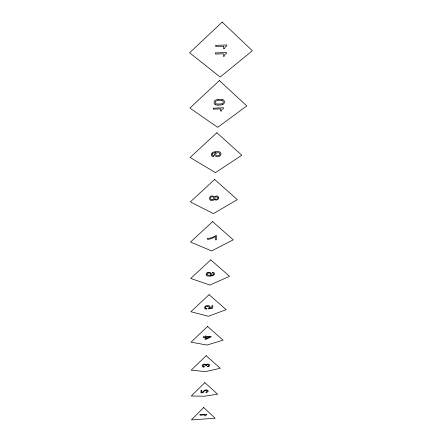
<?xml version="1.0" encoding="UTF-8"?>
<svg xmlns="http://www.w3.org/2000/svg" width="442" height="442" viewBox="0 0 442 442"><rect width="100%" height="100%" fill="white"/><g stroke="black" fill="none" stroke-linecap="round" stroke-linejoin="round"><path stroke-width="0.66" d="M207.596 238.575L207.569 239.437A13 9.249 -7.5 0 0 215.464 236.464L215.381 239.862L216.392 239.813L216.558 235.652L215.624 235.697A12.641 9 -7.5 0 1 207.591 238.476M206.9 308.51L206.745 309.14A2.221 1.425 -7 0 1 205.171 308.743M206.403 365.727C206.475 363.755 210.315 365.153 208.149 366.136C205.928 366.744 208.613 367.169 209.348 365.982C210.132 364.865 208.768 363.865 207.646 364.142M213.646 155.739L213.613 156.645L212.315 156.385A2.122 1.652 -9.1 0 1 211.779 156.015A2.812 2.182 -9.2 0 1 211.42 155.512C210.298 151.728 215.702 151.341 218.282 151.634A5.26 4.083 -9.5 0 1 219.171 151.805L219.867 152.054A2.74 2.133 -9.6 0 1 220.376 152.385A2.448 1.901 -9.7 0 1 220.84 153.004C221.646 154.932 219.63 156.733 217.773 156.628A4.16 3.232 -9.6 0 1 216.331 156.501A2.796 2.171 -9.5 0 1 214.668 154.921M212.425 272.985L212.453 272.3L213.718 272.526A1.928 1.293 -7.5 0 1 214.248 272.913L214.519 273.791L214.105 274.819A2.851 1.917 -7.5 0 1 213.083 275.51A4.348 2.928 -7.4 0 1 212.038 275.847L211.646 275.93A9.608 6.497 -7.4 0 1 208.624 276.123A4.044 2.724 -7.3 0 1 207.337 275.924A2.608 1.751 -7.3 0 1 206.392 275.388L206.044 274.394L206.48 273.294A2.376 1.597 -7.3 0 1 207.022 272.852A2.586 1.74 -7.3 0 1 207.939 272.487M212.259 154.114L212.226 154.313A1.785 1.387 -9.2 0 0 213.619 155.833M203.475 392.032C204.16 389.645 209.624 390.501 206.215 391.971C204.342 393.142 209.398 392.142 207.989 390.441C206.685 389.247 204.32 390.059 203.276 391.441A4.061 2.315 -6.3 0 1 202.353 392.164A1.381 0.785 -6.4 0 1 201.74 392.341L201.795 390.22L201.033 390.269L200.966 392.966A3.448 1.961 -6.4 0 0 203.53 392.054M207.939 272.487L210.425 272.521L211.541 273.731A3.354 2.254 -7.2 0 1 211.525 274.156L211.469 274.372A2.42 1.624 -7.3 0 1 211.259 274.764A1.956 1.315 -7.3 0 1 210.911 275.106L210.431 275.416A8.354 5.647 -7.4 0 0 211.326 275.316L211.398 275.305A3.105 2.088 -7.4 0 0 213.353 274.62M218.171 99.472L220.508 99.384A6.895 5.647 -11.2 0 1 222.779 99.682M206.414 365.843L205.668 365.893L205.248 364.871L204.011 364.772L202.939 365.495L203.309 366.435A1.862 1.105 -6.6 0 0 204.469 366.6C204.248 367.937 201.276 366.683 202.265 365.23C202.928 364.153 204.469 363.981 205.591 364.307A1.602 0.95 -6.6 0 1 206.132 364.849L206.165 364.849M212.005 199.662L211.27 199.596A1.497 1.105 -8.3 0 1 210.84 199.408L210.718 199.314A1.856 1.37 -8.3 0 1 210.442 198.988L210.298 198.596A2.763 2.039 -8.4 0 1 210.282 198.215A1.856 1.37 -8.3 0 1 212.204 196.751A1.84 1.359 -8.3 0 1 213.762 198.132A1.906 1.409 -8.3 0 1 212.011 199.751M217.972 105.091L220.298 105.003A6.939 5.718 -11.5 0 0 222.586 104.533M214.679 154.915L214.641 154.374A2.53 1.967 -9.5 0 1 216.033 152.556L216.033 152.556A10.155 7.834 -9.3 0 0 214.53 152.705L212.961 153.241A1.713 1.332 -9.2 0 0 212.254 154.114M217.972 105.074A6.851 5.652 -11.2 0 1 215.713 104.798M215.724 104.782A2.961 2.431 -10.9 0 1 214.84 104.323A2.702 2.221 -10.9 0 1 214.177 103.317L214.066 102.599A5.392 4.431 -11.3 0 1 214.088 102.113L214.221 101.538A2.779 2.282 -10.9 0 1 214.387 101.168A2.669 2.193 -10.9 0 1 214.961 100.478A2.961 2.437 -11 0 1 215.884 99.953A6.812 5.58 -11 0 1 218.171 99.483M222.774 99.699A2.939 2.414 -11.5 0 1 223.663 100.157A2.735 2.249 -11.6 0 1 224.243 100.925A2.851 2.343 -11.5 0 1 224.337 101.168L224.431 101.887A5.111 4.199 -11.3 0 1 224.403 102.367L224.155 103.19A2.735 2.243 -11.5 0 1 223.508 104.003A2.939 2.414 -11.5 0 1 222.58 104.522M221.934 100.605A7.376 6.033 -11.2 0 0 220.033 100.467L218.022 100.566A5.464 4.481 -11 0 0 216.674 100.809A2.569 2.111 -11 0 0 215.591 101.367A1.359 1.116 -10.9 0 0 215.326 101.693L215.276 103.091A1.359 1.116 -10.9 0 0 215.53 103.389A2.575 2.116 -11 0 0 216.574 103.87A5.497 4.536 -11.2 0 0 217.9 104.008L220.011 103.958A7.072 5.834 -11.5 0 0 221.812 103.677A2.122 1.74 -11.5 0 0 223.144 102.842A1.459 1.199 -11.6 0 0 223.254 102.583L223.332 102.301A2.459 2.022 -11.4 0 0 223.348 101.881L223.293 101.605A1.459 1.199 -11.6 0 0 223.182 101.367A2.122 1.74 -11.5 0 0 221.928 100.627M219.912 153.921A2.127 1.652 -9.6 0 0 217.773 152.65A2.127 1.652 -9.6 0 0 215.713 154.269A1.746 1.359 -9.5 0 0 215.773 154.799A2.072 1.608 -9.6 0 0 217.646 155.656A3.558 2.768 -9.6 0 0 218.503 155.562A2.193 1.707 -9.6 0 0 219.243 155.275A1.657 1.287 -9.6 0 0 219.768 154.788A1.514 1.177 -9.6 0 0 219.895 154.556L219.967 154.286A2.564 1.995 -9.5 0 0 219.983 153.904M212.442 272.935A1.536 1.033 -7.5 0 1 213.287 274.576M207.425 306.223A1.873 1.204 -7 0 1 209.27 307.417L209.215 307.494A1.635 1.05 -7 0 1 209.005 307.908A2.42 1.558 -7 0 1 208.431 308.367L208.464 308.908L212.685 308.168L212.779 305.56L211.922 305.615L211.845 307.743L209.48 308.151A1.553 0.995 -7.1 0 0 209.889 307.748L209.933 307.682A2.575 1.657 -7 0 0 210.099 307.135A3.039 1.956 -7 0 0 209.95 306.483A2.392 1.541 -7 0 0 208.712 305.682A2.685 1.729 -7 0 0 208.315 305.61L207.364 305.588A2.912 1.873 -7 0 0 206.359 305.765A2.553 1.641 -7 0 0 204.861 306.776L204.635 307.372A4.061 2.613 -7.1 0 0 204.618 307.593A2.856 1.834 -7 0 0 205.171 308.743M205.508 307.024A1.923 1.238 -7 0 1 207.42 306.289M205.596 307.052A1.829 1.177 -7 0 0 205.469 307.488A1.691 1.088 -7 0 0 206.889 308.56M206.187 364.849A1.674 0.995 -6.8 0 1 207.646 364.12M218.63 197.834C218.735 199.922 215.558 200.933 214.381 199.276A2.442 1.801 -8.3 0 1 212.027 200.552C208.121 201.104 208.933 195.154 212.486 195.922C214.911 196.723 213.956 196.977 216.42 195.999C217.503 195.878 218.718 196.646 218.63 197.834M199.988 414.773L199.977 415.231L204.933 414.889L204.9 415.883L205.563 415.834L206.911 414.292L199.988 414.773M203.337 336.854L203.326 337.406L205.149 337.29L205.088 339.412L205.983 339.357L211.105 336.843L211.121 336.379L205.983 336.693L206.005 336.036L205.182 336.086L205.16 336.743L203.337 336.854M205.972 337.24L205.922 338.865L209.773 337.008L205.972 337.24M213.398 108.163L213.364 109.168L220.63 108.892L220.547 111.064L221.514 111.025L221.89 109.544L223.508 108.544L223.542 107.776L213.398 108.163M215.608 52.907L215.574 54.057L223.381 53.802L223.287 56.278L224.326 56.239L224.74 54.559L226.481 53.432L226.519 52.554L215.608 52.907M215.845 45.333L215.806 46.498L223.68 46.25L223.58 48.758L224.63 48.725L225.044 47.018L226.801 45.874L226.84 44.985L215.845 45.333M206.922 274.244L207.63 275.239L209.48 275.267A1.657 1.116 -7.3 0 0 210.502 274.62A1.884 1.271 -7.3 0 0 210.646 273.968A1.591 1.072 -7.3 0 0 210.525 273.609A1.608 1.077 -7.3 0 0 209.536 273.09A2.663 1.79 -7.3 0 0 208.801 273.068A2.028 1.359 -7.3 0 0 207.491 273.427L206.922 274.244M203.657 407.507L191.403 419.9L215.199 418.237L203.657 407.507M204.856 382.634L191.287 395.999L204.442 396.209L217.63 394.22L204.856 382.634M206.149 355.716L191.159 370.175L205.657 371.606L220.254 368.285L206.149 355.716M207.552 326.494L191.021 342.174L206.966 345.042L223.1 340.185L207.552 326.494M222.188 22.1L189.618 52.786L220.177 77.03L252.382 50.764L222.188 22.1M209.083 294.665L190.878 311.721L208.381 316.279L226.188 309.643L209.083 294.665M219.376 80.593L189.889 108.069L217.696 127.329L246.802 105.914L219.376 80.593M210.757 259.863L190.712 278.471L209.922 285.024L229.558 276.316L210.757 259.863M216.873 132.722L190.126 157.474L215.464 172.629L241.807 155.252L216.873 132.722M214.624 179.474L190.342 201.883L213.442 213.641L237.315 199.646L214.624 179.474M212.596 221.641L190.535 242.017L211.602 250.945L233.254 239.807L212.596 221.641M215.53 199.198A1.602 1.182 -8.6 0 0 217.812 197.878A1.602 1.182 -8.6 0 0 215.32 197.154A1.602 1.182 -8.6 0 0 215.53 199.198"/></g></svg>
